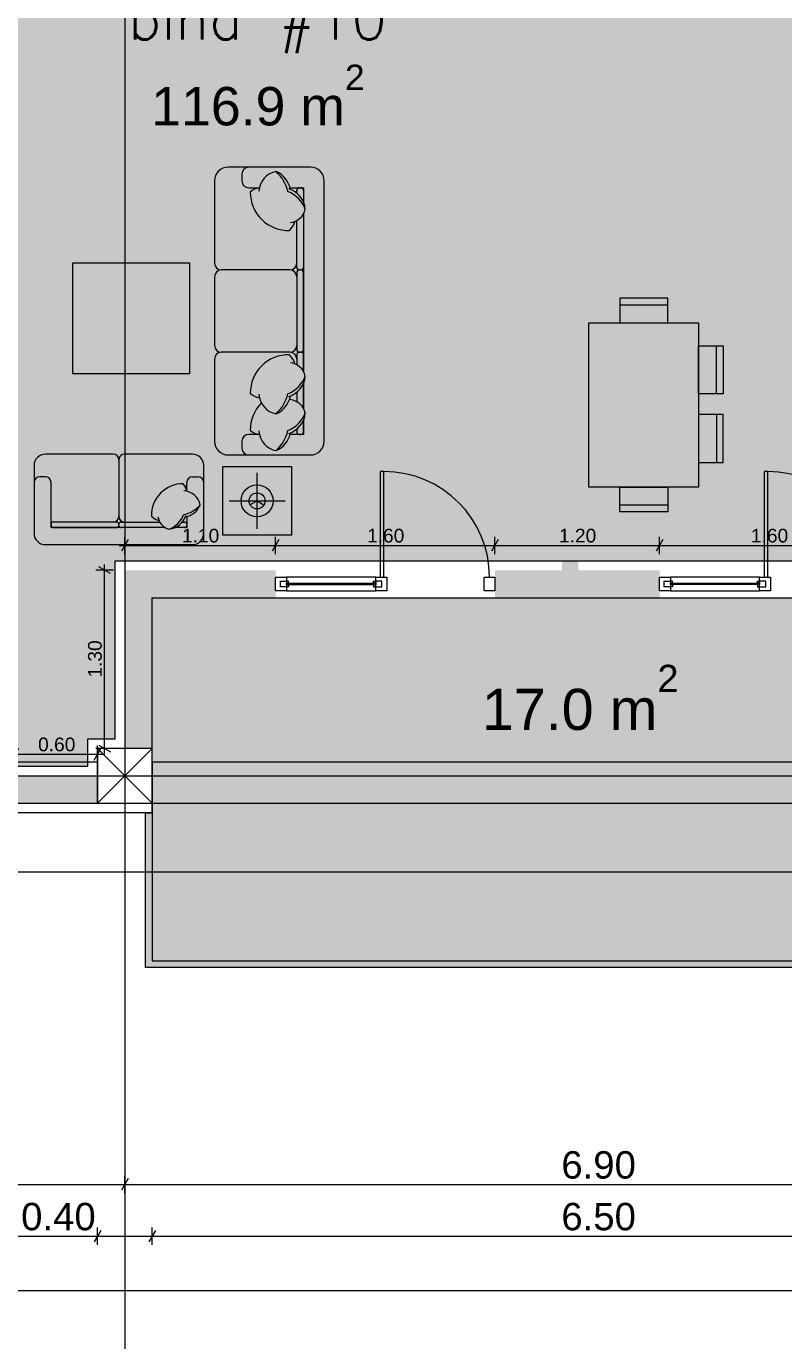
# Model space of a CAD drawing. Header units: millimetres. Extents: x 475616349 to 476941521, y 4620115302 to 4621446928.
# Drawn here: x 476531519 to 476537044, y 4620561513 to 4620571105 of the extents above; entities that cross this region are included whole.
import ezdxf

# ---------------------------------------------------------------- set-up
doc = ezdxf.new("R2010")
doc.units = ezdxf.units.MM
doc.header["$MEASUREMENT"] = 0
doc.set_wipeout_variables(frame=1)
doc.linetypes.add('Wipeout_Contour', pattern=[1000, 0, -1000])
for name, color, linetype, lineweight in [('2D Drafting - General_Pen_No__1_Pen_No__7', 7, 'Continuous', 0), ('2D Drafting - General_Pen_No__250_Pen_No__7_Pen_No__7', 7, 'Continuous', 0), ('2D Drafting - General_Pen_No__7_Pen_No__7_Pen_No__7', 7, 'Continuous', 0), ('Annotation - Text_Pen_No__7_Pen_No__142', 142, 'Continuous', 0), ('Doors_Pen_No__7_Pen_No__7_Pen_No__7', 7, 'Continuous', 0), ('G-Anno-Nplt_Pen_No__142', 142, 'Continuous', 0), ('G-Anno-Nplt_Pen_No__151', 151, 'Continuous', 0), ('G-Anno-Nplt_Pen_No__255', 255, 'Continuous', 0), ('G-Anno-Nplt_Pen_No__4', 7, 'Continuous', 0), ('G-Anno-Nplt_Pen_No__7', 7, 'Continuous', 0), ('kar-panjara_Pen_No__7_Pen_No__7_Pen_No__7', 7, 'Continuous', 0), ('New_--------AVEJI_MODZRAVI_Pen_No__7', 7, 'Continuous', 0), ('New_0_Pen_No__7', 7, 'Continuous', 0), ('New_2D Drafting - General_Pen_No__2_Pen_No__250', 7, 'Continuous', 0), ('New_reg_nak_Pen_No__250', 7, 'Continuous', 0), ('New_reg_nak_Pen_No__7', 7, 'Continuous', 0), ('New_zoma_Pen_No__1', 1, 'Continuous', 0), ('New_zoma_Pen_No__4', 7, 'Continuous', 0), ('New_zoma_Pen_No__7', 7, 'Continuous', 0), ('zoma_Pen_No__142', 142, 'Continuous', 0), ('zoma_Pen_No__5_Pen_No__5', 5, 'Continuous', 0)]:
    doc.layers.add(name, color=color, linetype=linetype, lineweight=lineweight)
doc.layers.add('New_zoma', color=7, linetype='Continuous')
doc.layers.add('zoma', color=7, linetype='Continuous')
doc.styles.add('GENERATED_STYLE_1', font='arial.ttf')
doc.styles.add('GENERATED_STYLE_2', font='arial.ttf')
doc.dimstyles.new('GENERATED_STYLE__1', dxfattribs={"dimtxt": 200, "dimasz": 64.421331, "dimexe": 0.18, "dimexo": 3, "dimgap": 0.09, "dimtad": 1, "dimtih": 1, "dimtoh": 1, "dimlfac": 0.001, "dimzin": 0, "dimdsep": 46, "dimtxsty": 'GENERATED_STYLE_2', "dimblk": 'ARROWHEAD_2', "dimblk1": 'ARROWHEAD_2', "dimblk2": 'ARROWHEAD_2', "dimcen": 0.09, "dimclrd": 142, "dimclre": 142, "dimclrt": 142, "dimadec": 0, "dimazin": 0, "dimtfac": 1, "dimtdec": 4, "dimtmove": 0, "dimatfit": 3, "dimfxl": 1, "dimtolj": 1, "dimtzin": 0, "dimarcsym": 0})
doc.dimstyles.new('GENERATED_STYLE__18', dxfattribs={"dimtxt": 100, "dimasz": 64.421331, "dimexe": 0.18, "dimexo": 3, "dimgap": 0.09, "dimtad": 1, "dimtih": 1, "dimtoh": 1, "dimlfac": 0.001, "dimzin": 0, "dimdsep": 46, "dimtxsty": 'GENERATED_STYLE_1', "dimblk": 'ARROWHEAD_2', "dimblk1": 'ARROWHEAD_2', "dimblk2": 'ARROWHEAD_2', "dimcen": 0.09, "dimclrd": 7, "dimclre": 7, "dimclrt": 7, "dimadec": 0, "dimazin": 0, "dimtfac": 1, "dimtdec": 4, "dimtmove": 0, "dimatfit": 3, "dimfxl": 1, "dimtolj": 1, "dimtzin": 0, "dimarcsym": 0})
doc.dimstyles.new('GENERATED_STYLE__19', dxfattribs={"dimtxt": 100, "dimasz": 64.421331, "dimexe": 0.18, "dimexo": 3, "dimgap": 0.09, "dimtad": 1, "dimlfac": 0.001, "dimzin": 0, "dimdsep": 46, "dimtxsty": 'GENERATED_STYLE_1', "dimblk": 'ARROWHEAD_2', "dimblk1": 'ARROWHEAD_2', "dimblk2": 'ARROWHEAD_2', "dimcen": 0.09, "dimclrd": 7, "dimclre": 7, "dimclrt": 7, "dimadec": 0, "dimazin": 0, "dimtfac": 1, "dimtdec": 4, "dimtmove": 0, "dimatfit": 3, "dimfxl": 1, "dimtolj": 1, "dimtzin": 0, "dimarcsym": 0})
doc.dimstyles.new('GENERATED_STYLE__3', dxfattribs={"dimtxt": 200, "dimasz": 64.421331, "dimexe": 0.18, "dimexo": 3, "dimgap": 0.09, "dimtad": 1, "dimtih": 1, "dimtoh": 1, "dimlfac": 0.001, "dimzin": 0, "dimdsep": 46, "dimtxsty": 'GENERATED_STYLE_2', "dimblk": 'ARROWHEAD_2', "dimblk1": 'ARROWHEAD_2', "dimblk2": 'ARROWHEAD_2', "dimcen": 0.09, "dimclrd": 142, "dimclre": 142, "dimclrt": 142, "dimadec": 0, "dimazin": 0, "dimtfac": 1, "dimtdec": 4, "dimtmove": 2, "dimatfit": 3, "dimfxl": 1, "dimtolj": 1, "dimtzin": 0, "dimarcsym": 0})
doc.dimstyles.new('GENERATED_STYLE__47', dxfattribs={"dimtxt": 0.18, "dimasz": 364.8, "dimexe": 0.18, "dimexo": 0.0625, "dimgap": 0.09, "dimtad": 0, "dimtih": 1, "dimtoh": 1, "dimdec": 4, "dimzin": 0, "dimdsep": 46, "dimcen": 0.09, "dimadec": 0, "dimazin": 0, "dimtfac": 1, "dimtdec": 4, "dimtmove": 0, "dimatfit": 3, "dimldrblk": 'ARROWHEAD_11', "dimfxl": 1, "dimtolj": 1, "dimtzin": 0, "dimarcsym": 0})
doc.dimstyles.new('GENERATED_STYLE__53', dxfattribs={"dimtxt": 279.999995, "dimasz": 64.421331, "dimexe": 0.18, "dimexo": 3, "dimgap": 0.09, "dimtad": 1, "dimlfac": 0.001, "dimzin": 0, "dimdsep": 46, "dimtxsty": 'GENERATED_STYLE_1', "dimblk": 'ARROWHEAD_2', "dimblk1": 'ARROWHEAD_2', "dimblk2": 'ARROWHEAD_2', "dimcen": 0.09, "dimclrd": 1, "dimclre": 1, "dimclrt": 1, "dimadec": 0, "dimazin": 0, "dimtfac": 1, "dimtdec": 4, "dimtmove": 2, "dimatfit": 3, "dimfxl": 1, "dimtolj": 1, "dimtzin": 0, "dimarcsym": 0})

# ---------------------------------------------------------------- blocks, each defined once
blk = doc.blocks.new('*D1483', base_point=(476577134.1, 4620325125.7))
at = {"layer": 'zoma_Pen_No__142', "color": 142, "linetype": 'Continuous', "lineweight": 0, "transparency": 16777216}
for p, q in [((476525562.8, 4620535883.6), (476525513.9, 4620535798.8)), ((476525538.4, 4620535777.6), (476525538.4, 4620535904.8)), ((476525538.4, 4620535841.2), (476532038.4, 4620535841.2)), ((476532062.8, 4620535883.6), (476532013.9, 4620535798.8)), ((476532038.4, 4620535777.6), (476532038.4, 4620535904.8))]:
    blk.add_line(p, q, dxfattribs=at)
at = {"layer": 'zoma_Pen_No__142', "color": 142, "lineweight": 0, "transparency": 16777216, "char_height": 200, "attachment_point": 7, "style": 'GENERATED_STYLE_2'}
for s, insert in [('\\A1;{\\pql;\\fArial CYR|b0|i0|c204|p34;6.50}', (476528522.3, 4620535881.2)), ('\\A1;{\\pql;\\fArial CYR|b0|i0|c204|p34;0.40}', (476531481.8, 4620535881.2))]:
    blk.add_mtext(s, dxfattribs=dict(at, insert=insert))
blk = doc.blocks.new('ARROWHEAD_2')
at = {"color": 0, "linetype": 'Continuous', "lineweight": 0}
for p, q in [((0, 0), (-1, 0)), ((-0.38, -0.66), (0.38, 0.66))]:
    blk.add_line(p, q, dxfattribs=at)
blk = doc.blocks.new('*D1484', base_point=(476577134.1, 4620325125.7))
at = {"layer": 'zoma_Pen_No__142', "color": 142, "linetype": 'Continuous', "lineweight": 0, "transparency": 16777216}
for p, q in [((476532062.8, 4620535883.6), (476532013.9, 4620535798.8)), ((476532038.4, 4620535777.6), (476532038.4, 4620535904.8)), ((476532038.4, 4620535841.2), (476532438.4, 4620535841.2)), ((476532462.8, 4620535883.6), (476532413.9, 4620535798.8)), ((476532438.4, 4620535777.6), (476532438.4, 4620535904.8))]:
    blk.add_line(p, q, dxfattribs=at)
blk = doc.blocks.new('*D1485', base_point=(476577134.1, 4620325125.7))
at = {"layer": 'zoma_Pen_No__142', "color": 142, "linetype": 'Continuous', "lineweight": 0, "transparency": 16777216}
for p, q in [((476532462.8, 4620535883.6), (476532413.9, 4620535798.8)), ((476532438.4, 4620535777.6), (476532438.4, 4620535904.8)), ((476532438.4, 4620535841.2), (476538938.4, 4620535841.2)), ((476538962.8, 4620535883.6), (476538913.9, 4620535798.8)), ((476538938.4, 4620535777.6), (476538938.4, 4620535904.8))]:
    blk.add_line(p, q, dxfattribs=at)
at = {"layer": 'zoma_Pen_No__142', "color": 142, "lineweight": 0, "transparency": 16777216, "char_height": 200, "attachment_point": 7, "style": 'GENERATED_STYLE_2'}
for s, insert in [('\\A1;{\\pql;\\fArial CYR|b0|i0|c204|p34;6.50}', (476535422.3, 4620535881.2)), ('\\A1;{\\pql;\\fArial CYR|b0|i0|c204|p34;0.40}', (476538381.8, 4620535881.2))]:
    blk.add_mtext(s, dxfattribs=dict(at, insert=insert))
blk = doc.blocks.new('*D1621', base_point=(476577134.1, 4620325125.7))
at = {"layer": 'zoma_Pen_No__142', "color": 142, "linetype": 'Continuous', "lineweight": 0, "transparency": 16777216}
for p, q in [((476525362.8, 4620562695.8), (476525313.9, 4620562611)), ((476525338.4, 4620562589.8), (476525338.4, 4620562717)), ((476532262.8, 4620562695.8), (476532213.9, 4620562611)), ((476532238.4, 4620562589.8), (476532238.4, 4620562717)), ((476525338.4, 4620562653.4), (476532238.4, 4620562653.4))]:
    blk.add_line(p, q, dxfattribs=at)
at = {"layer": 'zoma_Pen_No__142', "color": 142, "lineweight": 0, "transparency": 16777216, "insert": (476528522.3, 4620562693.4), "char_height": 200, "attachment_point": 7, "style": 'GENERATED_STYLE_2'}
blk.add_mtext('\\A1;{\\pql;\\fArial CYR|b0|i0|c204|p34;6.90}', dxfattribs=at)
blk = doc.blocks.new('*D1622', base_point=(476577134.1, 4620325125.7))
at = {"layer": 'zoma_Pen_No__142', "color": 142, "linetype": 'Continuous', "lineweight": 0, "transparency": 16777216}
for p, q in [((476532262.8, 4620562695.8), (476532213.9, 4620562611)), ((476532238.4, 4620562589.8), (476532238.4, 4620562717)), ((476539113.9, 4620562611), (476539162.8, 4620562695.8)), ((476539138.4, 4620562589.8), (476539138.4, 4620562717)), ((476532238.4, 4620562653.4), (476539138.4, 4620562653.4)), ((476539138.4, 4620562653.4), (476539179.8, 4620562653.4))]:
    blk.add_line(p, q, dxfattribs=at)
at = {"layer": 'zoma_Pen_No__142', "color": 142, "lineweight": 0, "transparency": 16777216, "insert": (476535422.3, 4620562693.4), "char_height": 200, "attachment_point": 7, "style": 'GENERATED_STYLE_2'}
blk.add_mtext('\\A1;{\\pql;\\fArial CYR|b0|i0|c204|p34;6.90}', dxfattribs=at)
blk = doc.blocks.new('*D1674', base_point=(476577134.1, 4620325125.7))
at = {"layer": 'zoma_Pen_No__142', "color": 142, "linetype": 'Continuous', "lineweight": 0, "transparency": 16777216}
for p, q in [((476525562.8, 4620562318.6), (476525513.9, 4620562233.8)), ((476525538.4, 4620562212.6), (476525538.4, 4620562339.8)), ((476532062.8, 4620562318.6), (476532013.9, 4620562233.8)), ((476532038.4, 4620562212.6), (476532038.4, 4620562339.8)), ((476525538.4, 4620562276.2), (476532038.4, 4620562276.2))]:
    blk.add_line(p, q, dxfattribs=at)
at = {"layer": 'zoma_Pen_No__142', "color": 142, "lineweight": 0, "transparency": 16777216, "char_height": 200, "attachment_point": 7, "style": 'GENERATED_STYLE_2'}
for s, insert in [('\\A1;{\\pql;\\fArial CYR|b0|i0|c204|p34;6.50}', (476528522.3, 4620562316.2)), ('\\A1;{\\pql;\\fArial CYR|b0|i0|c204|p34;0.40}', (476531481.8, 4620562316.2))]:
    blk.add_mtext(s, dxfattribs=dict(at, insert=insert))
blk = doc.blocks.new('*D1675', base_point=(476577134.1, 4620325125.7))
at = {"layer": 'zoma_Pen_No__142', "color": 142, "linetype": 'Continuous', "lineweight": 0, "transparency": 16777216}
for p, q in [((476532062.8, 4620562318.6), (476532013.9, 4620562233.8)), ((476532038.4, 4620562212.6), (476532038.4, 4620562339.8)), ((476532462.8, 4620562318.6), (476532413.9, 4620562233.8)), ((476532438.4, 4620562212.6), (476532438.4, 4620562339.8)), ((476532038.4, 4620562276.2), (476532438.4, 4620562276.2))]:
    blk.add_line(p, q, dxfattribs=at)
blk = doc.blocks.new('*D1676', base_point=(476577134.1, 4620325125.7))
at = {"layer": 'zoma_Pen_No__142', "color": 142, "linetype": 'Continuous', "lineweight": 0, "transparency": 16777216}
for p, q in [((476532462.8, 4620562318.6), (476532413.9, 4620562233.8)), ((476532438.4, 4620562212.6), (476532438.4, 4620562339.8)), ((476538962.8, 4620562318.6), (476538913.9, 4620562233.8)), ((476538938.4, 4620562212.6), (476538938.4, 4620562339.8)), ((476532438.4, 4620562276.2), (476538938.4, 4620562276.2))]:
    blk.add_line(p, q, dxfattribs=at)
at = {"layer": 'zoma_Pen_No__142', "color": 142, "lineweight": 0, "transparency": 16777216, "char_height": 200, "attachment_point": 7, "style": 'GENERATED_STYLE_2'}
for s, insert in [('\\A1;{\\pql;\\fArial CYR|b0|i0|c204|p34;6.50}', (476535422.3, 4620562316.2)), ('\\A1;{\\pql;\\fArial CYR|b0|i0|c204|p34;0.40}', (476538381.8, 4620562316.2))]:
    blk.add_mtext(s, dxfattribs=dict(at, insert=insert))
blk = doc.blocks.new('*D1678', base_point=(476577134.1, 4620325125.7))
at = {"layer": 'zoma_Pen_No__142', "color": 142, "linetype": 'Continuous', "lineweight": 0, "transparency": 16777216}
for p, q in [((476497562.8, 4620561922.6), (476497513.9, 4620561837.8)), ((476497538.4, 4620561816.6), (476497538.4, 4620561943.8)), ((476539313.9, 4620561837.8), (476539362.8, 4620561922.6)), ((476539338.4, 4620561816.6), (476539338.4, 4620561943.8)), ((476497496.9, 4620561880.2), (476497538.4, 4620561880.2)), ((476497538.4, 4620561880.2), (476539338.4, 4620561880.2)), ((476539338.4, 4620561880.2), (476539379.8, 4620561880.2))]:
    blk.add_line(p, q, dxfattribs=at)
at = {"layer": 'zoma_Pen_No__142', "color": 142, "lineweight": 0, "transparency": 16777216, "insert": (476518661.7, 4620561920.2), "char_height": 200, "attachment_point": 7, "style": 'GENERATED_STYLE_2'}
blk.add_mtext('\\A1;{\\pql;\\fArial CYR|b0|i0|c204|p34;41.80}', dxfattribs=at)
blk = doc.blocks.new('*D1977', base_point=(476577134.1, 4620325125.7))
at = {"layer": 'New_zoma_Pen_No__4', "color": 7, "linetype": 'Continuous', "lineweight": 0, "transparency": 16777216}
for p, q in [((476531438.4, 4620565729.6), (476531438.4, 4620565856.8)), ((476532038.4, 4620565729.6), (476532038.4, 4620565856.8)), ((476531462.8, 4620565835.6), (476531413.9, 4620565750.8)), ((476531438.4, 4620565793.2), (476532038.4, 4620565793.2)), ((476532013.9, 4620565750.8), (476532062.8, 4620565835.6)), ((476532038.4, 4620565793.2), (476532079.8, 4620565793.2))]:
    blk.add_line(p, q, dxfattribs=at)
at = {"layer": 'New_zoma_Pen_No__7', "color": 7, "lineweight": 0, "transparency": 16777216, "insert": (476531605.3, 4620565813.2), "char_height": 100, "attachment_point": 7, "style": 'GENERATED_STYLE_1'}
blk.add_mtext('\\A1;{\\pql;\\fArial|b0|i0|c0|p34;0.60}', dxfattribs=at)
blk = doc.blocks.new('*D1978', base_point=(476577134.1, 4620325125.7))
at = {"layer": 'New_zoma_Pen_No__4', "color": 7, "linetype": 'Continuous', "lineweight": 0, "transparency": 16777216}
for p, q in [((476532154.5, 4620567135.6), (476532027.3, 4620567135.6)), ((476532133.3, 4620567111.1), (476532048.5, 4620567160)), ((476532090.9, 4620567135.6), (476532090.9, 4620567177)), ((476532090.9, 4620565835.6), (476532090.9, 4620567135.6)), ((476532048.5, 4620565860), (476532133.3, 4620565811.1)), ((476532154.5, 4620565835.6), (476532027.3, 4620565835.6)), ((476532090.9, 4620565794.1), (476532090.9, 4620565835.6))]:
    blk.add_line(p, q, dxfattribs=at)
at = {"layer": 'New_zoma_Pen_No__7', "color": 7, "lineweight": 0, "transparency": 16777216, "insert": (476532070.9, 4620566352.5), "char_height": 100, "attachment_point": 7, "rotation": 90, "style": 'GENERATED_STYLE_1'}
blk.add_mtext('\\A1;{\\pql;\\fArial|b0|i0|c0|p34;1.30}', dxfattribs=at)
blk = doc.blocks.new('*D1979', base_point=(476577134.1, 4620325125.7))
at = {"layer": 'New_zoma_Pen_No__4', "color": 7, "linetype": 'Continuous', "lineweight": 0, "transparency": 16777216}
for p, q in [((476532196.9, 4620567317), (476532238.4, 4620567317)), ((476532262.8, 4620567359.4), (476532213.9, 4620567274.6)), ((476532238.4, 4620567253.4), (476532238.4, 4620567380.6)), ((476532238.4, 4620567317), (476533338.1, 4620567317)), ((476533362.5, 4620567359.4), (476533313.6, 4620567274.6)), ((476533338.1, 4620567253.4), (476533338.1, 4620567380.6))]:
    blk.add_line(p, q, dxfattribs=at)
at = {"layer": 'New_zoma_Pen_No__7', "color": 7, "lineweight": 0, "transparency": 16777216, "insert": (476532655.2, 4620567337), "char_height": 100, "attachment_point": 7, "style": 'GENERATED_STYLE_1'}
blk.add_mtext('\\A1;{\\pql;\\fArial|b0|i0|c0|p34;1.10}', dxfattribs=at)
blk = doc.blocks.new('*D1980', base_point=(476577134.1, 4620325125.7))
at = {"layer": 'New_zoma_Pen_No__4', "color": 7, "linetype": 'Continuous', "lineweight": 0, "transparency": 16777216}
for p, q in [((476533362.5, 4620567359.4), (476533313.6, 4620567274.6)), ((476533338.1, 4620567253.4), (476533338.1, 4620567380.6)), ((476533338.1, 4620567317), (476534938.1, 4620567317)), ((476534962.5, 4620567359.4), (476534913.6, 4620567274.6)), ((476534938.1, 4620567253.4), (476534938.1, 4620567380.6))]:
    blk.add_line(p, q, dxfattribs=at)
at = {"layer": 'New_zoma_Pen_No__7', "color": 7, "lineweight": 0, "transparency": 16777216, "insert": (476534005, 4620567337), "char_height": 100, "attachment_point": 7, "style": 'GENERATED_STYLE_1'}
blk.add_mtext('\\A1;{\\pql;\\fArial|b0|i0|c0|p34;1.60}', dxfattribs=at)
blk = doc.blocks.new('*D1981', base_point=(476577134.1, 4620325125.7))
at = {"layer": 'New_zoma_Pen_No__4', "color": 7, "linetype": 'Continuous', "lineweight": 0, "transparency": 16777216}
for p, q in [((476534962.5, 4620567359.4), (476534913.6, 4620567274.6)), ((476534938.1, 4620567253.4), (476534938.1, 4620567380.6)), ((476534938.1, 4620567317), (476536138.4, 4620567317)), ((476536162.8, 4620567359.4), (476536113.9, 4620567274.6)), ((476536138.4, 4620567253.4), (476536138.4, 4620567380.6))]:
    blk.add_line(p, q, dxfattribs=at)
at = {"layer": 'New_zoma_Pen_No__7', "color": 7, "lineweight": 0, "transparency": 16777216, "insert": (476535405.2, 4620567337), "char_height": 100, "attachment_point": 7, "style": 'GENERATED_STYLE_1'}
blk.add_mtext('\\A1;{\\pql;\\fArial|b0|i0|c0|p34;1.20}', dxfattribs=at)
blk = doc.blocks.new('*D1982', base_point=(476577134.1, 4620325125.7))
at = {"layer": 'New_zoma_Pen_No__4', "color": 7, "linetype": 'Continuous', "lineweight": 0, "transparency": 16777216}
for p, q in [((476536162.8, 4620567359.4), (476536113.9, 4620567274.6)), ((476536138.4, 4620567253.4), (476536138.4, 4620567380.6)), ((476536138.4, 4620567317), (476537738.4, 4620567317)), ((476537762.8, 4620567359.4), (476537713.9, 4620567274.6)), ((476537738.4, 4620567253.4), (476537738.4, 4620567380.6))]:
    blk.add_line(p, q, dxfattribs=at)
at = {"layer": 'New_zoma_Pen_No__7', "color": 7, "lineweight": 0, "transparency": 16777216, "insert": (476536805.3, 4620567337), "char_height": 100, "attachment_point": 7, "style": 'GENERATED_STYLE_1'}
blk.add_mtext('\\A1;{\\pql;\\fArial|b0|i0|c0|p34;1.60}', dxfattribs=at)
blk = doc.blocks.new('ARROWHEAD_11')
at = {"color": 0, "linetype": 'Continuous', "lineweight": 0}
blk.add_line((0, 0), (-1, 0), dxfattribs=at)
at = {"color": 0, "linetype": 'Continuous', "lineweight": 0, "const_width": 0.25, "flags": 128}
blk.add_lwpolyline([(-0.125, 0, 1), (0.125, 0, 1)], format="xyb", close=True, dxfattribs=at)
blk = doc.blocks.new('*D2350', base_point=(476577134.1, 4620325125.7))
at = {"layer": 'New_zoma_Pen_No__1', "color": 1, "linetype": 'Continuous', "lineweight": 0, "transparency": 16777216}
for p, q in [((476539338.5, 4620565435.6), (476539338.5, 4620565477)), ((476539402.1, 4620565435.6), (476539274.9, 4620565435.6)), ((476539380.9, 4620565411.1), (476539296.1, 4620565460)), ((476539338.5, 4620559436.3), (476539338.5, 4620565435.6)), ((476539402.1, 4620559436.3), (476539274.9, 4620559436.3)), ((476539296.1, 4620559460.7), (476539380.9, 4620559411.8)), ((476539338.5, 4620559394.8), (476539338.5, 4620559436.3))]:
    blk.add_line(p, q, dxfattribs=at)
at = {"color": 254, "linetype": 'Wipeout_Contour', "lineweight": 0, "ltscale": 18580288654.0034, "transparency": 16777216}
blk.add_wipeout([(476539332.5, 4620562946.8), (476539332.5, 4620563791.8), (476538952.5, 4620563791.8), (476538952.5, 4620562946.8)], dxfattribs=at).dxf.layer = 'New_zoma'
at = {"layer": 'New_zoma_Pen_No__1', "color": 1, "lineweight": 0, "transparency": 16777216, "insert": (476539282.5, 4620562996.8), "char_height": 280, "attachment_point": 7, "rotation": 90, "style": 'GENERATED_STYLE_1'}
blk.add_mtext('\\A1;{\\pql;\\fArial|b0|i0|c0|p34;6.00}', dxfattribs=at)

msp = doc.modelspace()

# ---------------------------------------------------------------- hatches: boundary and pattern name
at = {"layer": '2D Drafting - General_Pen_No__250_Pen_No__7_Pen_No__7', "linetype": 'Continuous', "lineweight": 0}
for points in [[(476535427.141, 4620571915.567), (476535547.141, 4620571915.567), (476535547.071, 4620570573.153), (476535427.071, 4620570573.159)], [(476535426.97, 4620569282.046), (476535546.97, 4620569282.046), (476535546.859, 4620567135.567), (476535426.859, 4620567135.573)], [(476532238.366, 4620567135.567), (476532438.366, 4620567135.567), (476532438.366, 4620565835.567), (476532238.366, 4620565835.567)], [(476532438.366, 4620566935.567), (476533338.07, 4620566935.567), (476533338.07, 4620567135.567), (476532438.366, 4620567135.567)], [(476536138.366, 4620566935.567), (476534938.079, 4620566935.567), (476534938.079, 4620567135.567), (476536138.366, 4620567135.567)], [(476531438.376, 4620565435.567), (476531438.376, 4620565635.567), (476532038.366, 4620565635.567), (476532038.366, 4620565435.567)]]:
    msp.add_hatch(color=7, dxfattribs=at).paths.add_polyline_path(points)
at = {"layer": 'G-Anno-Nplt_Pen_No__151', "linetype": 'Continuous', "lineweight": 0, "true_color": 0x1f2f3f}
h = msp.add_hatch(color=169, dxfattribs=at)
h.paths.add_polyline_path([(476525438.366, 4620572035.567), (476525538.366, 4620572035.567), (476525538.366, 4620571635.567), (476525508.366, 4620571635.567), (476525438.366, 4620571635.567), (476525438.366, 4620570494.779), (476525508.366, 4620570494.779), (476525508.366, 4620565905.567), (476525608.366, 4620565905.567), (476525608.366, 4620565705.568), (476531968.366, 4620565705.568), (476531968.366, 4620565905.567), (476532168.366, 4620565905.567), (476532168.366, 4620567205.567), (476539068.366, 4620567205.567), (476539068.366, 4620571565.567), (476537998.178, 4620571565.567), (476537998.178, 4620572105.567), (476539068.366, 4620572105.567), (476539068.366, 4620575065.567), (476538868.366, 4620575065.567), (476538868.366, 4620575168.825), (476532508.366, 4620575168.825), (476532508.366, 4620575065.567), (476532208.296, 4620575065.567), (476532208.296, 4620574768.824), (476531228.178, 4620574768.824), (476531228.178, 4620575168.825), (476528184.719, 4620575168.825), (476528184.719, 4620575238.824), (476526278.554, 4620575238.824), (476526278.554, 4620574838.824), (476525438.366, 4620574838.824)])
h.paths.add_polyline_path([(476532038.366, 4620571635.567), (476532438.366, 4620571635.567), (476532438.366, 4620572035.567), (476532038.366, 4620572035.567)], flags=0)
at = {"layer": 'G-Anno-Nplt_Pen_No__255', "linetype": 'Continuous', "lineweight": 0, "true_color": 0x3f3f3f}
msp.add_hatch(color=250, dxfattribs=at).paths.add_polyline_path([(476532388.366, 4620564235.568), (476532388.366, 4620565365.567), (476532438.366, 4620565365.567), (476532438.366, 4620566935.567), (476539138.366, 4620566935.567), (476539138.366, 4620565835.567), (476538938.366, 4620565835.567), (476538938.366, 4620565435.567), (476538288.366, 4620565435.567), (476538238.365, 4620565435.567), (476538238.365, 4620565365.577), (476538288.366, 4620565365.577), (476538288.366, 4620564235.617)])

# ---------------------------------------------------------------- linework, layer by layer
at = {"layer": '2D Drafting - General_Pen_No__1_Pen_No__7', "color": 7, "linetype": 'Continuous', "lineweight": 0}
for p, q in [((476532438.366, 4620565435.567), (476532038.366, 4620565835.567)), ((476532038.366, 4620565435.567), (476532438.366, 4620565835.567))]:
    msp.add_line(p, q, dxfattribs=at)
at = {"layer": '2D Drafting - General_Pen_No__1_Pen_No__7', "color": 7, "linetype": 'Continuous', "lineweight": 0, "flags": 128}
for points in [[(476532038.366, 4620565435.567), (476532438.366, 4620565435.567), (476532438.366, 4620565835.567), (476532038.366, 4620565835.567)], [(476525538.366, 4620565435.567), (476532038.366, 4620565435.567), (476532038.366, 4620565735.567), (476525538.366, 4620565735.567)], [(476532438.366, 4620565435.567), (476538938.366, 4620565435.567), (476538938.366, 4620565735.567), (476532438.366, 4620565735.567)]]:
    msp.add_lwpolyline(points, close=True, dxfattribs=at)
at = {"layer": '2D Drafting - General_Pen_No__7_Pen_No__7_Pen_No__7', "color": 7, "linetype": 'Continuous', "lineweight": 0, "flags": 128}
for points in [[(476533418.079, 4620566985.481), (476534068.079, 4620566985.51), (476534068.074, 4620567085.449), (476533418.074, 4620567085.42)], [(476536218.366, 4620566985.605), (476536868.366, 4620566985.633), (476536868.362, 4620567085.573), (476536218.362, 4620567085.544)]]:
    msp.add_lwpolyline(points, close=True, dxfattribs=at)
at = {"layer": '2D Drafting - General_Pen_No__7_Pen_No__7_Pen_No__7', "color": 7, "linetype": 'Continuous', "lineweight": 0}
for centre in [(476534127.763, 4620567085.462), (476536928.051, 4620567085.586)]:
    msp.add_arc(centre, 770.311, 0.005711, 90.0025313, dxfattribs=at)
at = {"layer": 'Doors_Pen_No__7_Pen_No__7_Pen_No__7', "color": 7, "linetype": 'Continuous', "lineweight": 0, "flags": 128}
for points in [[(476534101.097, 4620567085.461), (476534127.763, 4620567085.462), (476534127.729, 4620567855.773), (476534101.063, 4620567855.772)], [(476536901.384, 4620567085.584), (476536928.051, 4620567085.586), (476536928.016, 4620567855.897), (476536901.35, 4620567855.895)]]:
    msp.add_lwpolyline(points, close=True, dxfattribs=at)
at = {"layer": 'G-Anno-Nplt_Pen_No__4', "color": 7, "linetype": 'Continuous', "lineweight": 0, "flags": 128}
msp.add_lwpolyline([(476525438.366, 4620571635.567), (476525438.366, 4620570494.779), (476525508.366, 4620570494.779), (476525508.366, 4620565905.567), (476525608.366, 4620565905.567), (476525608.366, 4620565705.568), (476531968.366, 4620565705.568), (476531968.366, 4620565905.567), (476532168.366, 4620565905.567), (476532168.366, 4620567205.567), (476539068.366, 4620567205.567), (476539068.366, 4620571565.567)], dxfattribs=at)
msp.add_lwpolyline([(476532388.366, 4620564235.568), (476532388.366, 4620565365.567), (476532438.366, 4620565365.567), (476532438.366, 4620566935.567), (476539138.366, 4620566935.567), (476539138.366, 4620565835.567), (476538938.366, 4620565835.567), (476538938.366, 4620565435.567), (476538288.366, 4620565435.567), (476538238.365, 4620565435.567), (476538238.365, 4620565365.577), (476538288.366, 4620565365.577), (476538288.366, 4620564235.617)], close=True, dxfattribs=at)
at = {"layer": 'kar-panjara_Pen_No__7_Pen_No__7_Pen_No__7', "color": 7, "linetype": 'Continuous', "lineweight": 0, "flags": 128}
for points in [[(476533418.079, 4620566985.481), (476533338.079, 4620566985.477), (476533338.074, 4620567085.477), (476533418.074, 4620567085.481)], [(476533373.076, 4620567055.418), (476533418.076, 4620567055.42), (476533418.076, 4620567040.42), (476533418.077, 4620567030.42), (476533433.077, 4620567030.421), (476533433.078, 4620567015.421), (476533373.078, 4620567015.418)], [(476533433.076, 4620567055.421), (476533418.076, 4620567055.42), (476533418.076, 4620567040.42), (476533433.076, 4620567040.421)], [(476533418.076, 4620567040.42), (476534068.076, 4620567040.449), (476534068.077, 4620567030.449), (476533418.077, 4620567030.42)], [(476534053.076, 4620567055.448), (476534068.076, 4620567055.449), (476534068.076, 4620567040.449), (476534053.076, 4620567040.448)], [(476534113.076, 4620567055.451), (476534068.076, 4620567055.449), (476534068.076, 4620567040.449), (476534068.077, 4620567030.449), (476534053.077, 4620567030.448), (476534053.078, 4620567015.448), (476534113.078, 4620567015.451)], [(476534148.079, 4620566985.452), (476534068.079, 4620566985.449), (476534068.074, 4620567085.449), (476534148.074, 4620567085.452)], [(476534938.079, 4620566985.53), (476534858.079, 4620566985.526), (476534858.074, 4620567085.526), (476534938.074, 4620567085.53)], [(476536218.366, 4620566985.605), (476536138.366, 4620566985.601), (476536138.362, 4620567085.601), (476536218.362, 4620567085.605)], [(476536173.363, 4620567055.542), (476536218.363, 4620567055.544), (476536218.364, 4620567040.544), (476536218.364, 4620567030.544), (476536233.364, 4620567030.544), (476536233.365, 4620567015.544), (476536173.365, 4620567015.542)], [(476536233.363, 4620567055.544), (476536218.363, 4620567055.544), (476536218.364, 4620567040.544), (476536233.364, 4620567040.544)], [(476536218.364, 4620567040.544), (476536868.364, 4620567040.573), (476536868.364, 4620567030.573), (476536218.364, 4620567030.544)], [(476536853.363, 4620567055.572), (476536868.363, 4620567055.573), (476536868.364, 4620567040.573), (476536853.364, 4620567040.572)], [(476536913.363, 4620567055.575), (476536868.363, 4620567055.573), (476536868.364, 4620567040.573), (476536868.364, 4620567030.573), (476536853.364, 4620567030.572), (476536853.365, 4620567015.572), (476536913.365, 4620567015.575)], [(476536948.366, 4620566985.576), (476536868.366, 4620566985.573), (476536868.362, 4620567085.573), (476536948.362, 4620567085.576)]]:
    msp.add_lwpolyline(points, close=True, dxfattribs=at)
at = {"layer": 'New_--------AVEJI_MODZRAVI_Pen_No__7', "color": 7, "linetype": 'Continuous', "lineweight": 0}
for points in [[(476535848.77, 4620569122.434), (476535848.77, 4620568942.434), (476536198.77, 4620568942.434), (476536198.77, 4620569122.434)], [(476535848.77, 4620569122.434), (476535848.77, 4620569072.434), (476536198.77, 4620569072.434), (476536198.77, 4620569122.434)], [(476536423.77, 4620567742.434), (476535623.77, 4620567742.435), (476535623.77, 4620568942.435), (476536423.77, 4620568942.434)], [(476536603.77, 4620568423.217), (476536423.77, 4620568423.217), (476536423.77, 4620568773.217), (476536603.77, 4620568773.217)], [(476536603.77, 4620568423.217), (476536553.77, 4620568423.217), (476536553.77, 4620568773.217), (476536603.77, 4620568773.217)], [(476536603.77, 4620568273.217), (476536423.77, 4620568273.217), (476536423.77, 4620567923.217), (476536603.77, 4620567923.217)], [(476536603.77, 4620568273.217), (476536553.77, 4620568273.217), (476536553.77, 4620567923.217), (476536603.77, 4620567923.217)], [(476535848.77, 4620567562.434), (476535848.77, 4620567742.434), (476536198.77, 4620567742.434), (476536198.77, 4620567562.434)], [(476535848.77, 4620567562.434), (476535848.77, 4620567612.434), (476536198.77, 4620567612.434), (476536198.77, 4620567562.434)]]:
    msp.add_lwpolyline(points, close=True, dxfattribs=at)
at = {"layer": 'New_0_Pen_No__7', "color": 7, "linetype": 'Continuous', "lineweight": 0}
for p, q in [((476533591.893, 4620570076.832), (476532991.893, 4620570076.832)), ((476533091.893, 4620570026.832), (476533091.893, 4620569976.832)), ((476532891.893, 4620569976.832), (476532891.893, 4620569376.832)), ((476533141.893, 4620569926.832), (476533219.361, 4620569926.832)), ((476533443.631, 4620569926.832), (476533541.893, 4620569926.832)), ((476533491.893, 4620569888.676), (476533491.893, 4620569906.832)), ((476533511.893, 4620569926.832), (476533521.893, 4620569926.832)), ((476533541.893, 4620569926.832), (476533541.893, 4620569821.646)), ((476533541.893, 4620569906.832), (476533541.893, 4620569821.646)), ((476533691.893, 4620568076.832), (476533691.893, 4620569976.832)), ((476533541.893, 4620569738.464), (476533541.893, 4620568584.548)), ((476533541.893, 4620569738.464), (476533541.893, 4620569346.832)), ((476533491.893, 4620569346.832), (476533491.893, 4620569688.117)), ((476533441.893, 4620569326.832), (476532941.893, 4620569326.832)), ((476533491.893, 4620569306.832), (476533491.893, 4620568746.832)), ((476533521.893, 4620569326.832), (476533511.893, 4620569326.832)), ((476533521.893, 4620569326.832), (476533511.893, 4620569326.832)), ((476533541.893, 4620568746.832), (476533541.893, 4620569306.832)), ((476532891.893, 4620569276.832), (476532891.893, 4620568776.832)), ((476532891.893, 4620568676.832), (476532891.893, 4620568076.832)), ((476533441.893, 4620568726.832), (476532941.893, 4620568726.832)), ((476533491.893, 4620568706.832), (476533491.893, 4620568634.895)), ((476533511.893, 4620568726.832), (476533521.893, 4620568726.832)), ((476533521.893, 4620568726.832), (476533511.893, 4620568726.832)), ((476533541.893, 4620568584.548), (476533541.893, 4620568706.832)), ((476533541.893, 4620568501.366), (476533541.893, 4620568315.2)), ((476533541.893, 4620568315.2), (476533541.893, 4620568501.366)), ((476533491.893, 4620568434.336), (476533491.893, 4620568365.547)), ((476533491.893, 4620568164.988), (476533491.893, 4620568146.832)), ((476533541.893, 4620568146.832), (476533541.893, 4620568232.018)), ((476533541.893, 4620568232.018), (476533541.893, 4620568126.832)), ((476533091.893, 4620568076.832), (476533091.893, 4620568026.832)), ((476533219.361, 4620568126.832), (476533141.893, 4620568126.832)), ((476533541.893, 4620568126.832), (476533443.631, 4620568126.832)), ((476533511.893, 4620568126.832), (476533521.893, 4620568126.832)), ((476532153.238, 4620567982.735), (476531658.238, 4620567982.735)), ((476532730.738, 4620567982.735), (476532235.738, 4620567982.735)), ((476532991.893, 4620567976.832), (476533591.893, 4620567976.832)), ((476531575.738, 4620567900.235), (476531575.738, 4620567405.235)), ((476532194.488, 4620567941.485), (476532194.488, 4620567528.985)), ((476532813.238, 4620567405.235), (476532813.238, 4620567900.235)), ((476532952.678, 4620567891.832), (476533452.678, 4620567891.832)), ((476532952.678, 4620567391.832), (476532952.678, 4620567891.832)), ((476533452.678, 4620567891.832), (476533452.678, 4620567391.832)), ((476531658.238, 4620567817.735), (476531616.988, 4620567817.735)), ((476531658.238, 4620567817.735), (476531616.988, 4620567817.735)), ((476531699.488, 4620567446.485), (476531699.488, 4620567776.485)), ((476531699.488, 4620567446.485), (476531699.488, 4620567776.485)), ((476532689.488, 4620567712.574), (476532689.488, 4620567776.485)), ((476532730.738, 4620567817.735), (476532771.988, 4620567817.735)), ((476533202.678, 4620567437.665), (476533202.678, 4620567845.998)), ((476532998.512, 4620567641.832), (476533406.845, 4620567641.832)), ((476533202.678, 4620567641.832), (476533152.16, 4620567612.665)), ((476533202.678, 4620567641.832), (476533253.197, 4620567612.665)), ((476532177.988, 4620567487.735), (476531715.988, 4620567487.735)), ((476532210.988, 4620567487.735), (476532492.549, 4620567487.735)), ((476532658.01, 4620567487.735), (476532672.988, 4620567487.735)), ((476532689.488, 4620567527.551), (476532689.488, 4620567446.485)), ((476531699.488, 4620567471.235), (476531699.488, 4620567462.985)), ((476532534.085, 4620567446.485), (476531699.488, 4620567446.485)), ((476532534.085, 4620567446.485), (476531699.488, 4620567446.485)), ((476531715.988, 4620567446.485), (476532177.988, 4620567446.485)), ((476532194.488, 4620567462.985), (476532194.488, 4620567471.235)), ((476532194.488, 4620567462.985), (476532194.488, 4620567471.235)), ((476532534.085, 4620567446.485), (476532210.988, 4620567446.485)), ((476532672.988, 4620567446.485), (476532602.71, 4620567446.485)), ((476532689.488, 4620567446.485), (476532602.71, 4620567446.485)), ((476532689.488, 4620567471.235), (476532689.488, 4620567462.985)), ((476533452.678, 4620567391.832), (476532952.678, 4620567391.832)), ((476531658.238, 4620567322.735), (476532730.738, 4620567322.735))]:
    msp.add_line(p, q, dxfattribs=at)
msp.add_lwpolyline([(476532709.92, 4620568568.651), (476531859.92, 4620568568.651), (476531859.92, 4620569378.651), (476532709.92, 4620569378.651)], close=True, dxfattribs=at)
for radius in [116.667, 58.333]:
    msp.add_circle((476533202.678, 4620567641.832), radius, dxfattribs=at)
for centre, radius, start, end in [((476532991.893, 4620569976.832), 100, 90, 180), ((476533141.893, 4620570026.832), 50, 90, 180), ((476533591.893, 4620569976.832), 100, 0, 90), ((476533366.965, 4620569896.303), 150.728, 99.3928458, 177.9328276), ((476533272.341, 4620569882.531), 176.927, 10.6386667, 66.6848495), ((476533143.426, 4620569829.698), 293.149, 13.6491609, 47.2632291), ((476533141.893, 4620569976.832), 50, 180, 270), ((476533431.43, 4620569893.199), 278.124, 179.4210677, 271.7149849), ((476533231.785, 4620569814.439), 113.183, 96.2902505, 133.8883997), ((476533347.09, 4620569693.439), 220.903, 20.2593805, 68.4317471), ((476533384.593, 4620569756.474), 170.267, 4.5331782, 72.7286376), ((476533511.893, 4620569906.832), 20, 90, 180), ((476533521.893, 4620569906.832), 20, 0, 90), ((476533427.857, 4620569801.713), 130.403, 277.7680215, 345.8936064), ((476533324.387, 4620569728.548), 161.732, 315.5055259, 343.2207214), ((476532941.893, 4620569376.832), 50, 180, 270), ((476532941.893, 4620569276.832), 50, 90, 180), ((476533441.893, 4620569376.832), 50, 270, 0), ((476533441.893, 4620569276.832), 50, 0, 90), ((476533511.893, 4620569346.832), 20, 180, 270), ((476533511.893, 4620569306.832), 20, 90, 180), ((476533521.893, 4620569346.832), 20, 270, 0), ((476533521.893, 4620569306.832), 20, 0, 90), ((476532941.893, 4620568776.832), 50, 180, 270), ((476533441.893, 4620568776.832), 50, 270, 0), ((476533511.893, 4620568746.832), 20, 180, 270), ((476533521.893, 4620568746.832), 20, 270, 0), ((476532941.893, 4620568676.832), 50, 90, 180), ((476533431.43, 4620568429.813), 278.124, 88.2850157, 180.5789328), ((476533324.387, 4620568594.464), 161.732, 16.7792795, 44.4944748), ((476533441.893, 4620568676.832), 50, 0, 90), ((476533427.857, 4620568521.298), 130.403, 14.1063946, 82.2319792), ((476533511.893, 4620568706.832), 20, 90, 180), ((476533521.893, 4620568706.832), 20, 0, 90), ((476533347.09, 4620568629.573), 220.903, 291.5682536, 339.7406203), ((476533384.593, 4620568566.538), 170.267, 287.271363, 355.4668226), ((476533431.43, 4620568160.465), 278.124, 135.2882677, 180.5789328), ((476533231.785, 4620568508.573), 113.183, 226.1116011, 263.7097503), ((476533366.965, 4620568426.709), 150.728, 182.0671728, 260.6071548), ((476533143.426, 4620568493.313), 293.149, 312.7367715, 346.3508397), ((476533272.341, 4620568440.481), 176.927, 293.3151511, 349.3613339), ((476533427.857, 4620568251.95), 130.403, 14.1063945, 82.2319792), ((476533347.09, 4620568360.225), 220.903, 291.5682535, 339.7406203), ((476533384.593, 4620568297.19), 170.267, 287.271363, 355.4668226), ((476533231.785, 4620568239.225), 113.183, 226.1116003, 263.7097497), ((476532991.893, 4620568076.832), 100, 180, 270), ((476533141.893, 4620568076.832), 50, 90, 180), ((476533366.965, 4620568157.361), 150.728, 182.0671728, 260.6071548), ((476533143.426, 4620568223.965), 293.149, 312.7367715, 346.3508397), ((476533272.341, 4620568171.133), 176.927, 293.3151511, 349.3613339), ((476533511.893, 4620568146.832), 20, 180, 270), ((476533521.893, 4620568146.832), 20, 270, 0), ((476533591.893, 4620568076.832), 100, 270, 0), ((476531658.238, 4620567900.235), 82.5, 90, 180), ((476532152.561, 4620567940.808), 41.933, 0.925972, 89.0740286), ((476532235.738, 4620567941.485), 41.25, 90, 180), ((476532730.738, 4620567900.235), 82.5, 0, 90), ((476533141.893, 4620568026.832), 50, 180, 270), ((476531616.988, 4620567776.485), 41.25, 90, 180), ((476531616.988, 4620567776.485), 41.25, 90, 180), ((476531658.238, 4620567776.485), 41.25, 0, 90), ((476531658.238, 4620567776.485), 41.25, 0, 90), ((476532730.738, 4620567776.485), 41.25, 90, 180), ((476532771.988, 4620567776.485), 41.25, 0, 90), ((476532661.741, 4620567537.617), 229.452, 89.4210676, 181.714985), ((476532596.764, 4620567702.325), 93.376, 6.2902508, 43.8883999), ((476532664.302, 4620567590.801), 124.351, 9.3928454, 87.9328279), ((476532609.353, 4620567775.221), 241.848, 283.6491609, 317.2632291), ((476532652.94, 4620567668.866), 145.965, 280.6386667, 336.6848492), ((476531715.988, 4620567471.235), 16.5, 90, 180), ((476532153.238, 4620567528.985), 41.25, 270, 0), ((476532177.988, 4620567471.235), 16.5, 0, 90), ((476532235.738, 4620567528.985), 41.25, 180, 270), ((476532210.988, 4620567471.235), 16.5, 90, 180), ((476532525.904, 4620567625.928), 133.429, 225.5055263, 253.2207217), ((476532586.266, 4620567540.565), 107.582, 187.7680216, 255.8936059), ((476532496.939, 4620567607.198), 182.245, 290.2593802, 338.4317468), ((476532548.943, 4620567576.258), 140.47, 274.5331778, 342.7286374), ((476532672.988, 4620567471.235), 16.5, 0, 90), ((476531658.238, 4620567405.235), 82.5, 180, 270), ((476531715.988, 4620567462.985), 16.5, 180, 270), ((476532177.988, 4620567462.985), 16.5, 270, 0), ((476532210.988, 4620567462.985), 16.5, 180, 270), ((476532672.988, 4620567462.985), 16.5, 270, 0), ((476532730.738, 4620567405.235), 82.5, 270, 0)]:
    msp.add_arc(centre, radius, start, end, dxfattribs=at)
at = {"layer": 'New_reg_nak_Pen_No__250', "color": 7, "linetype": 'Continuous', "lineweight": 0, "flags": 128}
msp.add_lwpolyline([(476538288.366, 4620564235.618), (476532388.366, 4620564235.618), (476532388.366, 4620565365.567), (476532438.366, 4620565365.567), (476532438.366, 4620564285.618), (476538238.366, 4620564285.618), (476538238.366, 4620565365.577), (476538288.366, 4620565365.577)], close=True, dxfattribs=at)
at = {"layer": 'New_reg_nak_Pen_No__7', "color": 7, "linetype": 'Continuous', "lineweight": 0, "flags": 128}
msp.add_lwpolyline([(476532438.366, 4620565435.567), (476532438.366, 4620565365.567), (476525138.366, 4620565365.567), (476525138.366, 4620565435.567)], dxfattribs=at)
at = {"layer": 'zoma_Pen_No__5_Pen_No__5', "color": 5, "linetype": 'Continuous', "lineweight": 0}
for p, q in [((476532238.366, 4620585945.164), (476532238.366, 4620561234.358)), ((476525338.366, 4620565635.567), (476543612.819, 4620565635.567)), ((476493657.815, 4620564935.567), (476543544.196, 4620564935.567)), ((476493657.815, 4620564935.567), (476543544.196, 4620564935.567))]:
    msp.add_line(p, q, dxfattribs=at)

# ---------------------------------------------------------------- texts
at = {"layer": 'Annotation - Text_Pen_No__7_Pen_No__142', "color": 142, "linetype": 'Continuous', "lineweight": 0, "insert": (476533204.928, 4620571309.833), "char_height": 300, "attachment_point": 2}
msp.add_mtext('\\A1;{\\pqc;\\Ftxt.shx;bina #1\\Ftxt.shx;0}', dxfattribs=at)
at = {"layer": 'G-Anno-Nplt_Pen_No__142', "color": 142, "lineweight": 0, "insert": (476532430.681, 4620570378.216), "char_height": 280, "attachment_point": 7, "style": 'GENERATED_STYLE_1'}
msp.add_mtext('{\\fArial|b0|i0|c0|p34;116.9 m{\\H0.66x;\\S2^  ;}}', dxfattribs=at)
at = {"layer": 'G-Anno-Nplt_Pen_No__7', "color": 7, "lineweight": 0, "insert": (476534842.316, 4620565966.209), "char_height": 300, "attachment_point": 7, "style": 'GENERATED_STYLE_1'}
msp.add_mtext('{\\fArial|b0|i0|c0|p34;17.0 m{\\H0.66x;\\S2^  ;}}', dxfattribs=at)

# ---------------------------------------------------------------- dimensions: what is measured, and where the dimension line sits
at = {"layer": 'New_zoma', "color": 7, "linetype": 'Continuous', "lineweight": 0}
for base, p1, p2, picture, middle in [((476533338.07, 4620567317.016), (476532238.366, 4620567135.567), (476533338.07, 4620567135.567), '*D1979', (476532785.072, 4620567387.016)), ((476534938.079, 4620567317.016), (476533338.07, 4620567135.567), (476534938.079, 4620567135.567), '*D1980', (476534134.928, 4620567387.016)), ((476536138.366, 4620567317.016), (476534938.079, 4620567135.567), (476536138.366, 4620567135.567), '*D1981', (476535535.076, 4620567387.016)), ((476537738.362, 4620567317.016), (476536138.366, 4620567135.567), (476537738.362, 4620567135.567), '*D1982', (476536935.217, 4620567387.016)), ((476532038.366, 4620565793.206), (476531438.376, 4620565635.567), (476532038.366, 4620565635.567), '*D1977', (476531735.225, 4620565863.206))]:
    dim = msp.add_linear_dim(base=base, p1=p1, p2=p2, dimstyle='GENERATED_STYLE__18', dxfattribs=at)
    dim.commit()
    dim.dimension.update_dxf_attribs({"geometry": picture, "text_midpoint": middle, "dimtype": 160})
dim = msp.add_linear_dim(base=(476532090.899, 4620567135.567), p1=(476532238.366, 4620565835.567), p2=(476532238.366, 4620567135.567), angle=90, dimstyle='GENERATED_STYLE__19', dxfattribs=at)
dim.commit()
dim.dimension.update_dxf_attribs({"geometry": '*D1978', "text_midpoint": (476532020.899, 4620566482.42), "dimtype": 160, "text_rotation": 90})
at = {"layer": 'zoma', "color": 142, "linetype": 'Continuous', "lineweight": 0}
for base, p1, p2, dimstyle, picture, middle in [((476532038.366, 4620535841.197), (476525538.366, 4620568947.389), (476532038.366, 4620568947.389), 'GENERATED_STYLE__1', '*D1483', (476528782.073, 4620535981.197)), ((476532438.366, 4620535841.197), (476532038.366, 4620568947.389), (476532438.366, 4620568947.389), 'GENERATED_STYLE__1', '*D1484', (476531741.518, 4620535981.197)), ((476538938.366, 4620535841.197), (476532438.366, 4620568947.389), (476538938.366, 4620568947.389), 'GENERATED_STYLE__1', '*D1485', (476535682.073, 4620535981.197)), ((476532238.366, 4620562653.396), (476525338.366, 4620564292.091), (476532238.366, 4620564292.091), 'GENERATED_STYLE__1', '*D1621', (476528782.073, 4620562793.396)), ((476539138.366, 4620562653.396), (476532238.366, 4620564292.091), (476539138.366, 4620564292.091), 'GENERATED_STYLE__1', '*D1622', (476535682.073, 4620562793.396)), ((476532038.366, 4620562276.199), (476525538.366, 4620563778.866), (476532038.366, 4620563778.866), 'GENERATED_STYLE__1', '*D1674', (476528782.073, 4620562416.199)), ((476532438.366, 4620562276.199), (476532038.366, 4620563778.866), (476532438.366, 4620563778.866), 'GENERATED_STYLE__1', '*D1675', (476531741.518, 4620562416.199)), ((476538938.366, 4620562276.199), (476532438.366, 4620563778.866), (476538938.366, 4620563778.866), 'GENERATED_STYLE__1', '*D1676', (476535682.073, 4620562416.199)), ((476539338.366, 4620561880.217), (476497538.366, 4620563738.806), (476539338.366, 4620563738.806), 'GENERATED_STYLE__3', '*D1678', (476518997.679, 4620562020.217))]:
    dim = msp.add_linear_dim(base=base, p1=p1, p2=p2, dimstyle=dimstyle, dxfattribs=at)
    dim.commit()
    dim.dimension.update_dxf_attribs({"geometry": picture, "text_midpoint": middle, "dimtype": 160})

# ---------------------------------------------------------------- leaders
at = {"layer": 'New_2D Drafting - General_Pen_No__2_Pen_No__250', "color": 7, "linetype": 'Continuous', "lineweight": 0, "annotation_type": 0, "has_hookline": 1, "hookline_direction": 0, "text_width": 1933.333}
msp.add_leader([(476530870.597, 4620567070.358), (476530870.597, 4620559612.223), (476531970.507, 4620559612.223)], dimstyle='GENERATED_STYLE__47', dxfattribs=at)

# ---------------------------------------------------------------- next in the draw order: dimensions: what is measured, and where the dimension line sits
at = {"layer": 'New_zoma', "color": 1, "linetype": 'Continuous', "lineweight": 0}
dim = msp.add_linear_dim(base=(476539338.508, 4620565435.567), p1=(476521937.253, 4620559436.269), p2=(476521938.316, 4620565435.567), angle=90, dimstyle='GENERATED_STYLE__53', dxfattribs=at)
dim.commit()
dim.dimension.update_dxf_attribs({"geometry": '*D2350', "text_midpoint": (476539142.508, 4620563360.497), "dimtype": 160, "text_rotation": 90})

doc.saveas('drawing.dxf')
